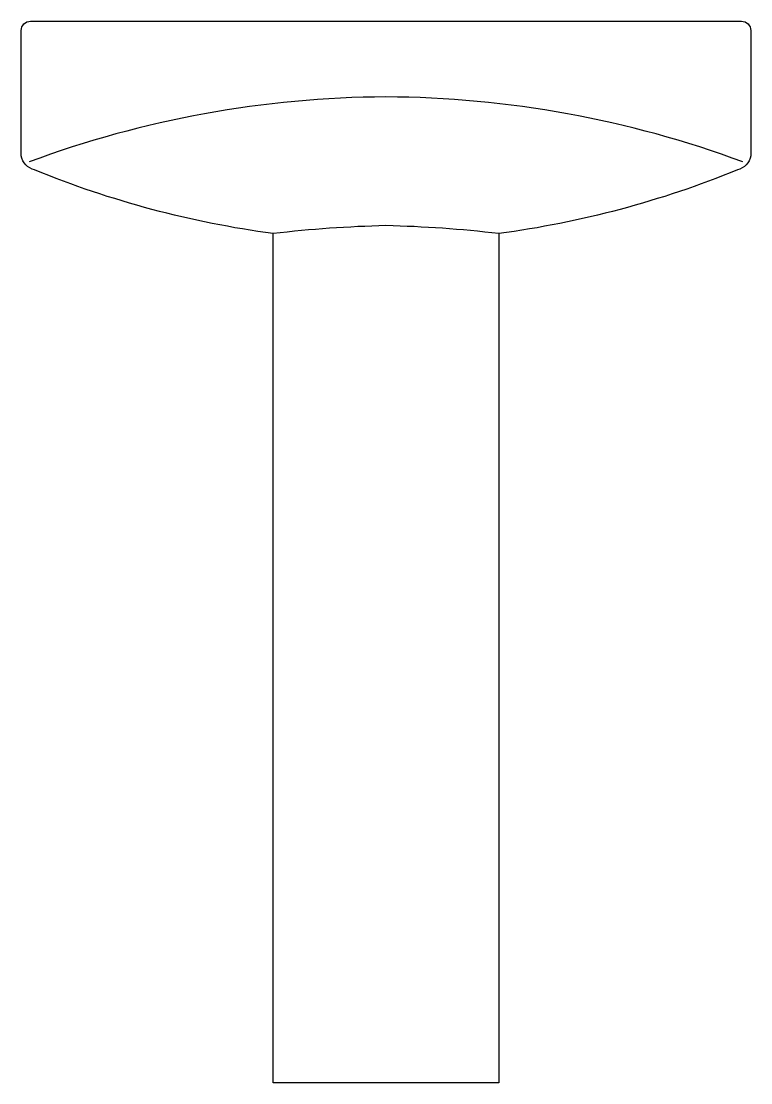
# Model space of a CAD drawing. Extents: x -855.384 to -854.833, y 502.598 to 503.398.
import ezdxf

# ---------------------------------------------------------------- set-up
doc = ezdxf.new("R2010")
doc.units = 0
doc.header["$LTSCALE"] = 50
doc.header["$MEASUREMENT"] = 0
doc.layers.add('A-PECAS', color=2, linetype='CONTINUOUS')
doc.layers.add('ESC1-50', color=1, linetype='CONTINUOUS')

# ---------------------------------------------------------------- blocks, each defined once
blk = doc.blocks.new('L60C60-F')
at = {"layer": 'A-PECAS'}
blk.add_lwpolyline([(-0.085, 0), (-0.085, 0.64, -0.063953), (-0.265, 0.688, -0.302776), (-0.275, 0.69863), (-0.275, 0.793, -0.424721), (-0.268, 0.8, -0.001432), (-0.26412, 0.8), (0, 0.8), (0.26412, 0.8, -0.001432), (0.268, 0.8, -0.424721), (0.275, 0.793), (0.275, 0.69863, -0.302776), (0.265, 0.688, -0.063953), (0.085, 0.64), (0.085, 0)], format="xyb", dxfattribs=at)
blk.add_lwpolyline([(0.085, 0), (0, 0), (-0.085, 0)], dxfattribs=at)
at = {"layer": 'ESC1-50'}
for points in [[(0.26915, 0.694, 0.08763), (0, 0.743, 0.08763), (-0.26915, 0.694)], [(0.085, 0.64, 0.022601), (0, 0.646, 0.022601), (-0.085, 0.64)]]:
    blk.add_lwpolyline(points, format="xyb", dxfattribs=at)

msp = doc.modelspace()

# ---------------------------------------------------------------- block references
at = {"layer": 'A-PECAS'}
msp.add_blockref('L60C60-F', (-855.10847, 502.59829), dxfattribs=at)

doc.saveas('drawing.dxf')
